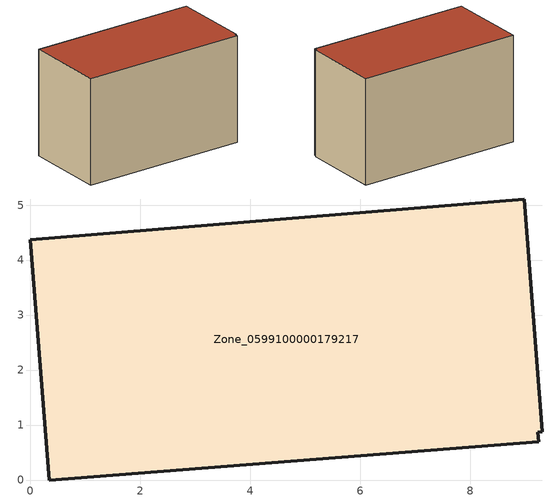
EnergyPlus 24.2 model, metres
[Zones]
Zone_0599100000179217
 floor ground (C_G): 0,4.37 8.98,5.11 9.31,0.88 9.23,0.87 9.24,0.69 0.34,0 z0
 wall outside (C_F): 8.98,5.11 0,4.37 0.34,0 9.24,0.69 9.23,0.87 9.31,0.88 8.98,5.11 z0:5.76
 roof outside (C_R): 0.34,0 9.24,0.69 9.23,0.87 9.31,0.88 8.98,5.11 0,4.37 z5.76
[BUILDING]
Pand.0599100000179217: North Axis=0; Terrain=City; Loads Convergence Tolerance Value=0.04; Temperature Convergence Tolerance Value=0.4; Solar Distribution=FullExterior; Maximum Number of Warmup Days=25; Minimum Number of Warmup Days=1
[Site:Location]
Rotterdam.The.Hague.AP_ZH_NLD Design_Conditions: Latitude=51.96; Longitude=4.45; Time Zone=1; Elevation=-4.5
[SITE:GROUNDTEMPERATURE:BUILDINGSURFACE]
18, 18, 18, 18, 18, 18, 18, 18, 18, 18, 18, 18
[MATERIAL] Thermal Absorptance=0.9; Solar Absorptance=0.7; Visible Absorptance=0.7
Name | Roughness | Thickness | Conductivity | Density | Specific Heat
G.TC.1946-1964 | MediumSmooth | 0.15 | 1 | 540 | 1210
F.TC.1946-1964 | Rough | 0.3 | 0.857143 | 1920 | 840
R.TC.1946-1964 | MediumRough | 0.2 | 0.235294 | 1500 | 1000
[CONSTRUCTION]
C_G: G.TC.1946-1964
C_F: F.TC.1946-1964
C_R: R.TC.1946-1964
[ZONE]
Zone_0599100000179217: Type=1; Multiplier=1; Ceiling Height=Autocalculate; Volume=Autocalculate; Floor Area=autocalculate; Part of Total Floor Area=Yes
[ZONEINFILTRATION:DESIGNFLOWRATE]
Infil_Zone_0599100000179217: Zone or ZoneList or Space or SpaceList=Zone_0599100000179217; Schedule=AlwaysOn; Design Flow Rate Calculation Method=Flow/Area; Flow Rate per Floor Area=0.003; Constant Term Coefficient=1; Temperature Term Coefficient=0; Velocity Term Coefficient=0; Velocity Squared Term Coefficient=0
[HVACTEMPLATE:ZONE:IDEALLOADSAIRSYSTEM]
Zone_0599100000179217: Maximum Heating Supply Air Temperature=50; Minimum Cooling Supply Air Temperature=13; Maximum Heating Supply Air Humidity Ratio=0.0156; Minimum Cooling Supply Air Humidity Ratio=0.0077; Heating Limit=NoLimit; Cooling Limit=NoLimit; Dehumidification Control Type=ConstantSensibleHeatRatio; Cooling Sensible Heat Ratio=0.7; Dehumidification Setpoint=60; Humidification Control Type=None; Humidification Setpoint=30; Outdoor Air Method=None; Outdoor Air Flow Rate per Person=0.00944; Outdoor Air Flow Rate per Zone Floor Area=0; Outdoor Air Flow Rate per Zone=0; Demand Controlled Ventilation Type=None; Outdoor Air Economizer Type=NoEconomizer; Heat Recovery Type=None; Sensible Heat Recovery Effectiveness=0.7; Latent Heat Recovery Effectiveness=0.65
[ZONECONTROL:THERMOSTAT]
ThermostatControl_Zone_0599100000179217: Zone or ZoneList=Zone_0599100000179217; Control Type Schedule=DualSetpointControlType; Control 1=Thermostat_Zone_0599100000179217; Temperature Difference Between Cutout And Setpoint=0
[THERMOSTATSETPOINT:DUALSETPOINT]
Thermostat_Zone_0599100000179217: Heating Setpoint Temperature Schedule=HeatingSetpoint_Zone_0599100000179217; Cooling Setpoint Temperature Schedule=CoolingSetpoint_Zone_0599100000179217
[SCHEDULE:COMPACT]
HeatingSetpoint_Zone_0599100000179217: Through: 12/31, For: AllDays, Until: 24:00, 21
CoolingSetpoint_Zone_0599100000179217: Through: 12/31, For: AllDays, Until: 24:00, 24
DualSetpointControlType: Through: 12/31, For: AllDays, Until: 24:00, 4
AlwaysOn: Through: 12/31, For: AllDays, Until: 24:00, 1
